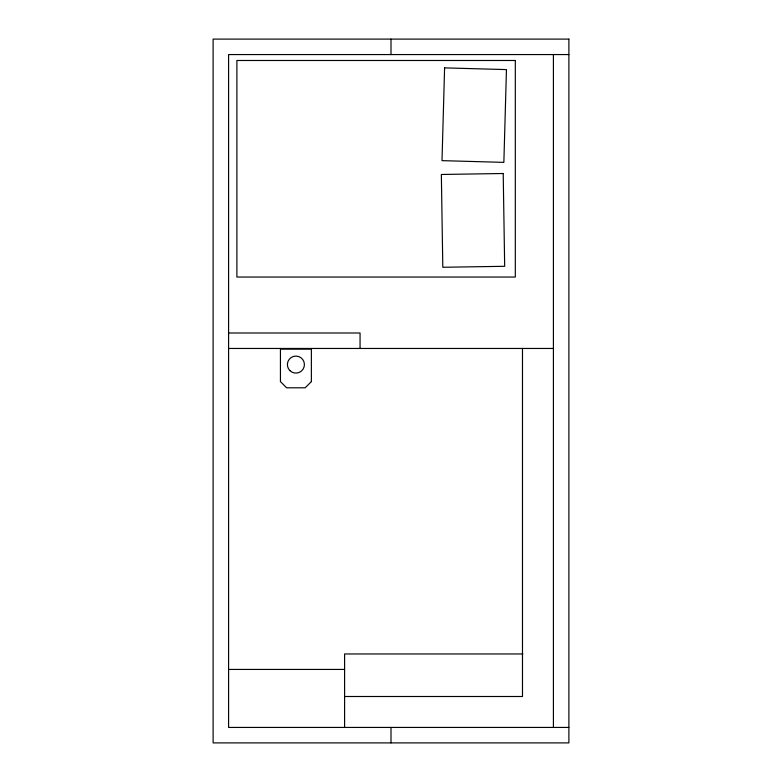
<?xml version="1.0" encoding="UTF-8"?>
<svg xmlns="http://www.w3.org/2000/svg" width="782" height="782" viewBox="0 0 782 782"><rect width="100%" height="100%" fill="white"/><g stroke="black" fill="none" stroke-linecap="round" stroke-linejoin="round"><path stroke-width="1.17" d="M568.885 54.564L228.588 54.564L228.588 727.436L568.885 727.436M228.588 332.995L360.062 332.995L360.062 348.459M228.588 348.459L553.412 348.459M522.884 653.957L344.598 653.957L344.598 727.436M228.588 669.431L344.598 669.431M344.598 696.498L522.484 696.498L522.484 348.459M553.412 54.564L553.412 727.436M391 39.1L391 54.564M391 727.436L391 742.9M444.596 67.878L442.006 160.642L503.862 162.373L506.453 69.598L444.596 67.878M311.373 381.606L305.185 387.794L286.623 387.794L280.435 381.606L280.435 349.124L311.373 349.124L311.373 381.606M503.207 173.506L441.351 174.474L442.808 267.268L504.673 266.3L503.207 173.506M568.885 39.1L213.115 39.1L213.115 742.9L568.885 742.9L568.885 39.1M515.318 60.488L236.887 60.488L236.887 277.043L515.318 277.043L515.318 60.488M289.887 370.6A8.504 8.504 0 0 0 304.12 366.787A8.504 8.504 0 0 0 293.7 356.367A8.504 8.504 0 0 0 289.887 370.6"/></g></svg>
